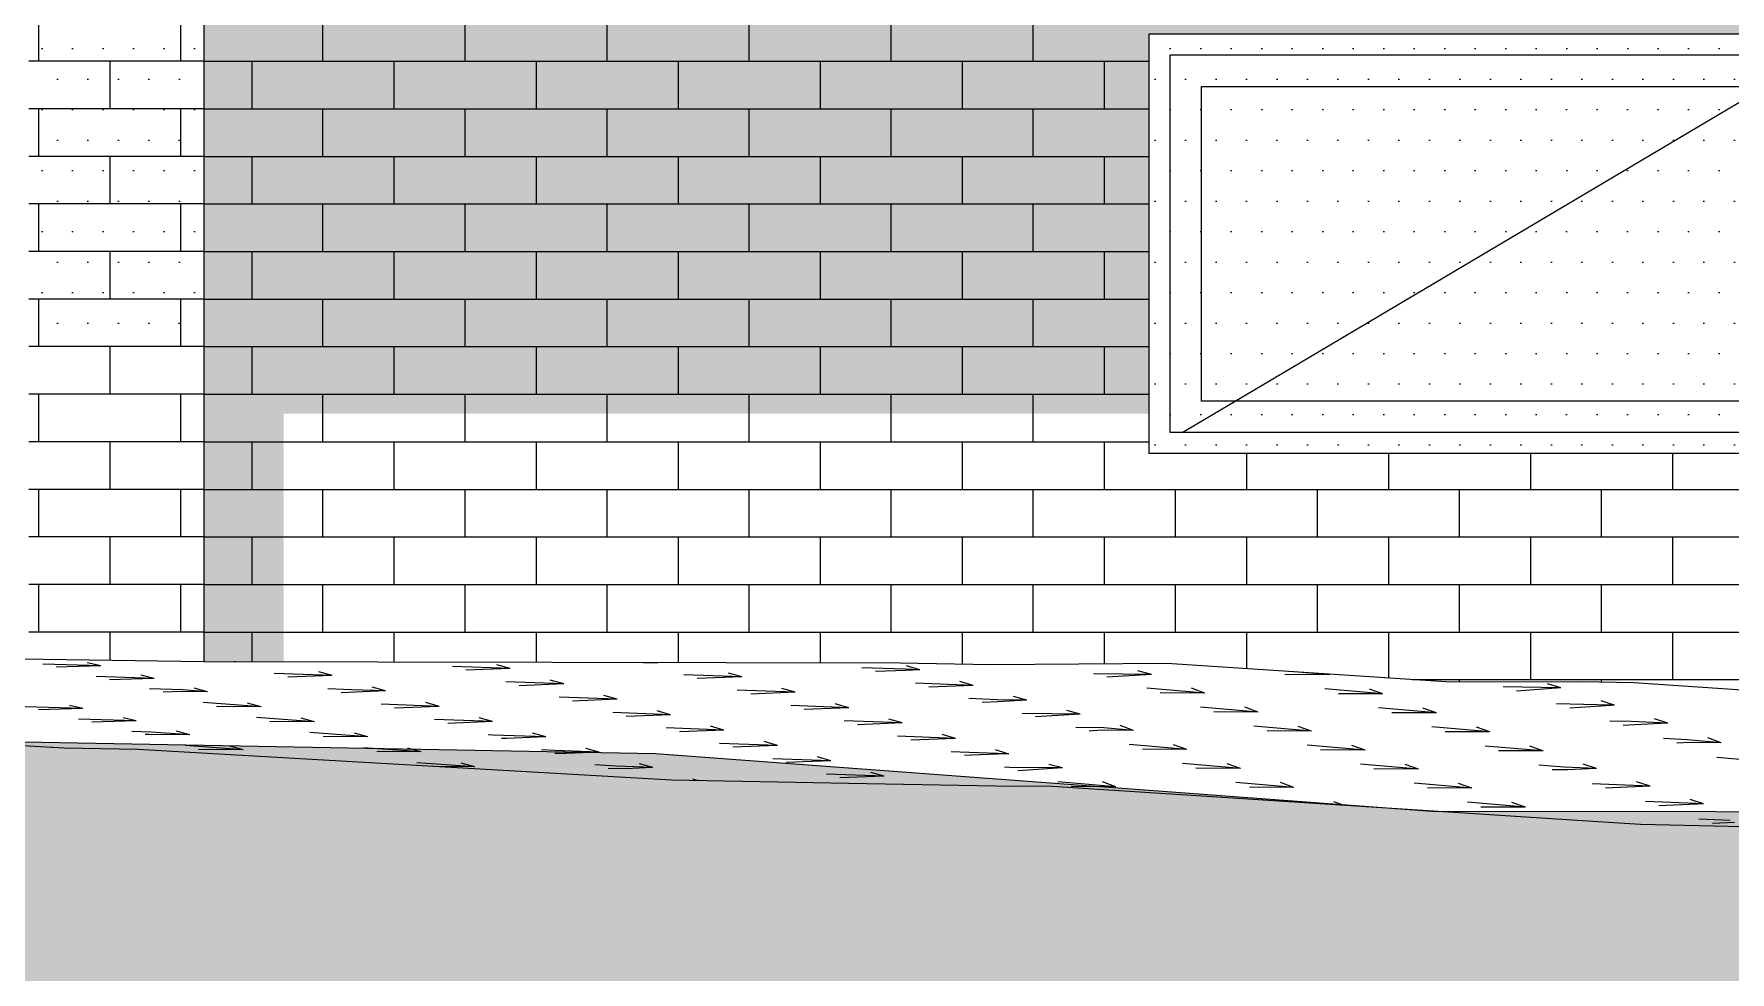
# Model space of a CAD drawing. Header units: metres. Extents: x -111189 to -108577, y -72951 to -72647.
# Drawn here: x -108850.779 to -108848.355, y -72948.398 to -72947.056 of the extents above; entities that cross this region are included whole.
import ezdxf

# ---------------------------------------------------------------- set-up
doc = ezdxf.new("R2010")
doc.units = ezdxf.units.M
doc.header["$MEASUREMENT"] = 0
doc.layers.add('00 - DESENHO 2D', color=7, linetype='Continuous')
doc.layers.add('01 - TERRENO PROPOSTO', color=7, linetype='Continuous')
pattern_1 = [(360, (-108689.58989, -72946.075524), (0.021783658, 0.043567315), [0, -0.043567315])]

# ---------------------------------------------------------------- blocks, each defined once
blk = doc.blocks.new('*X1714', base_point=(-108689.5899, -72946.0755))
at = {"color": 254, "linetype": 'Continuous', "lineweight": 13}
for p, q in [((-108850.7719, -72946.5515), (-108850.7719, -72946.4956)), ((-108850.5689, -72946.5515), (-108850.5689, -72946.4956)), ((-108850.7719, -72946.5515), (-108850.786, -72946.5515)), ((-108850.5689, -72946.5515), (-108850.7719, -72946.5515)), ((-108850.6704, -72946.5515), (-108850.6704, -72946.6195)), ((-108850.536, -72946.5515), (-108850.5689, -72946.5515)), ((-108850.7719, -72946.6195), (-108850.786, -72946.6195)), ((-108850.5689, -72946.6195), (-108850.7719, -72946.6195)), ((-108850.7719, -72946.6875), (-108850.7719, -72946.6195)), ((-108850.536, -72946.6195), (-108850.5689, -72946.6195)), ((-108850.5689, -72946.6875), (-108850.5689, -72946.6195)), ((-108850.7719, -72946.6875), (-108850.786, -72946.6875)), ((-108850.5689, -72946.6875), (-108850.7719, -72946.6875)), ((-108850.6704, -72946.6875), (-108850.6704, -72946.7555)), ((-108850.536, -72946.6875), (-108850.5689, -72946.6875)), ((-108850.7719, -72946.7555), (-108850.786, -72946.7555)), ((-108850.5689, -72946.7555), (-108850.7719, -72946.7555)), ((-108850.7719, -72946.8235), (-108850.7719, -72946.7555)), ((-108850.536, -72946.7555), (-108850.5689, -72946.7555)), ((-108850.5689, -72946.8235), (-108850.5689, -72946.7555)), ((-108850.7719, -72946.8235), (-108850.786, -72946.8235)), ((-108850.5689, -72946.8235), (-108850.7719, -72946.8235)), ((-108850.6704, -72946.8235), (-108850.6704, -72946.8915)), ((-108850.536, -72946.8235), (-108850.5689, -72946.8235)), ((-108850.7719, -72946.8915), (-108850.786, -72946.8915)), ((-108850.5689, -72946.8915), (-108850.7719, -72946.8915)), ((-108850.7719, -72946.9595), (-108850.7719, -72946.8915)), ((-108850.536, -72946.8915), (-108850.5689, -72946.8915)), ((-108850.5689, -72946.9595), (-108850.5689, -72946.8915)), ((-108850.7719, -72946.9595), (-108850.786, -72946.9595)), ((-108850.5689, -72946.9595), (-108850.7719, -72946.9595)), ((-108850.6704, -72946.9595), (-108850.6704, -72947.0275)), ((-108850.536, -72946.9595), (-108850.5689, -72946.9595)), ((-108850.7719, -72947.0275), (-108850.786, -72947.0275)), ((-108850.5689, -72947.0275), (-108850.7719, -72947.0275)), ((-108850.7719, -72947.0955), (-108850.7719, -72947.0275)), ((-108850.536, -72947.0275), (-108850.5689, -72947.0275)), ((-108850.5689, -72947.0955), (-108850.5689, -72947.0275)), ((-108850.7719, -72947.0955), (-108850.786, -72947.0955)), ((-108850.5689, -72947.0955), (-108850.7719, -72947.0955)), ((-108850.6704, -72947.0955), (-108850.6704, -72947.1635)), ((-108850.536, -72947.0955), (-108850.5689, -72947.0955)), ((-108850.7719, -72947.1635), (-108850.786, -72947.1635)), ((-108850.5689, -72947.1635), (-108850.7719, -72947.1635)), ((-108850.7719, -72947.2315), (-108850.7719, -72947.1635)), ((-108850.536, -72947.1635), (-108850.5689, -72947.1635)), ((-108850.5689, -72947.2315), (-108850.5689, -72947.1635)), ((-108850.7719, -72947.2315), (-108850.786, -72947.2315)), ((-108850.5689, -72947.2315), (-108850.7719, -72947.2315)), ((-108850.6704, -72947.2315), (-108850.6704, -72947.2995)), ((-108850.536, -72947.2315), (-108850.5689, -72947.2315)), ((-108850.7719, -72947.2995), (-108850.786, -72947.2995)), ((-108850.5689, -72947.2995), (-108850.7719, -72947.2995)), ((-108850.7719, -72947.3675), (-108850.7719, -72947.2995)), ((-108850.536, -72947.2995), (-108850.5689, -72947.2995)), ((-108850.5689, -72947.3675), (-108850.5689, -72947.2995)), ((-108850.7719, -72947.3675), (-108850.786, -72947.3675)), ((-108850.5689, -72947.3675), (-108850.7719, -72947.3675)), ((-108850.6704, -72947.3675), (-108850.6704, -72947.4355)), ((-108850.536, -72947.3675), (-108850.5689, -72947.3675)), ((-108850.7719, -72947.4355), (-108850.786, -72947.4355)), ((-108850.5689, -72947.4355), (-108850.7719, -72947.4355)), ((-108850.7719, -72947.5035), (-108850.7719, -72947.4355)), ((-108850.536, -72947.4355), (-108850.5689, -72947.4355)), ((-108850.5689, -72947.5035), (-108850.5689, -72947.4355)), ((-108850.7719, -72947.5035), (-108850.786, -72947.5035)), ((-108850.5689, -72947.5035), (-108850.7719, -72947.5035)), ((-108850.6704, -72947.5035), (-108850.6704, -72947.5715)), ((-108850.536, -72947.5035), (-108850.5689, -72947.5035)), ((-108850.7719, -72947.5715), (-108850.786, -72947.5715)), ((-108850.5689, -72947.5715), (-108850.7719, -72947.5715)), ((-108850.7719, -72947.6395), (-108850.7719, -72947.5715)), ((-108850.536, -72947.5715), (-108850.5689, -72947.5715)), ((-108850.5689, -72947.6395), (-108850.5689, -72947.5715)), ((-108850.7719, -72947.6395), (-108850.786, -72947.6395)), ((-108850.5689, -72947.6395), (-108850.7719, -72947.6395)), ((-108850.6704, -72947.6395), (-108850.6704, -72947.7075)), ((-108850.536, -72947.6395), (-108850.5689, -72947.6395)), ((-108850.7719, -72947.7075), (-108850.786, -72947.7075)), ((-108850.5689, -72947.7075), (-108850.7719, -72947.7075)), ((-108850.7719, -72947.7755), (-108850.7719, -72947.7075)), ((-108850.536, -72947.7075), (-108850.5689, -72947.7075)), ((-108850.5689, -72947.7755), (-108850.5689, -72947.7075)), ((-108850.7719, -72947.7755), (-108850.786, -72947.7755)), ((-108850.5689, -72947.7755), (-108850.7719, -72947.7755)), ((-108850.6704, -72947.7755), (-108850.6704, -72947.8435)), ((-108850.536, -72947.7755), (-108850.5689, -72947.7755)), ((-108850.7719, -72947.8435), (-108850.786, -72947.8435)), ((-108850.5689, -72947.8435), (-108850.7719, -72947.8435)), ((-108850.7719, -72947.9115), (-108850.7719, -72947.8435)), ((-108850.536, -72947.8435), (-108850.5689, -72947.8435)), ((-108850.5689, -72947.9115), (-108850.5689, -72947.8435)), ((-108850.7719, -72947.9115), (-108850.786, -72947.9115)), ((-108850.5689, -72947.9115), (-108850.7719, -72947.9115)), ((-108850.6704, -72947.9115), (-108850.6704, -72947.952)), ((-108850.536, -72947.9115), (-108850.5689, -72947.9115))]:
    blk.add_line(p, q, dxfattribs=at)
blk = doc.blocks.new('Corte Elem_1051_1', base_point=(-108689.5899, -72946.0755))
at = {"linetype": 'Continuous', "lineweight": 13}
h = blk.add_hatch(dxfattribs=at)
h.set_pattern_fill('DOTS_0001', color=251, style=0, pattern_type=2)
h.set_pattern_definition(pattern_1)
h.paths.add_polyline_path([(-108850.786, -72946.4956), (-108850.786, -72947.4731), (-108850.536, -72947.4731), (-108850.536, -72946.4956)])
at = {"color": 7, "linetype": 'Continuous', "lineweight": 13}
blk.add_line((-108850.536, -72946.4956), (-108850.536, -72947.9541), dxfattribs=at)
at = {"lineweight": 0}
blk.add_blockref('*X1714', (-108689.5899, -72946.0755), dxfattribs=at)
blk = doc.blocks.new('Corte Elem_1298_1', base_point=(-108689.5899, -72946.0755))
at = {"layer": '01 - TERRENO PROPOSTO', "color": 7, "linetype": 'Continuous', "lineweight": 13}
for p, q in [((-108850.536, -72947.9541), (-108850.9323, -72947.948)), ((-108850.6835, -72947.96), (-108850.7662, -72947.9575)), ((-108850.6835, -72947.96), (-108850.7026, -72947.9556)), ((-108849.5411, -72947.956), (-108850.536, -72947.9541)), ((-108850.4903, -72947.9542), (-108850.4926, -72947.9542)), ((-108850.0982, -72947.9637), (-108850.1173, -72947.9582)), ((-108849.8875, -72947.9553), (-108849.9074, -72947.9561)), ((-108849.4114, -72947.9585), (-108849.5411, -72947.956)), ((-108849.1603, -72947.9564), (-108849.4114, -72947.9585)), ((-108848.7542, -72947.9832), (-108849.1603, -72947.9564)), ((-108850.6835, -72947.96), (-108850.7471, -72947.9619)), ((-108850.6071, -72947.9777), (-108850.6898, -72947.9752)), ((-108850.6071, -72947.9777), (-108850.6707, -72947.9796)), ((-108850.6071, -72947.9777), (-108850.6262, -72947.9733)), ((-108850.3527, -72947.9737), (-108850.4354, -72947.9707)), ((-108850.3527, -72947.9737), (-108850.4163, -72947.9762)), ((-108850.3527, -72947.9737), (-108850.3718, -72947.9682)), ((-108850.0982, -72947.9637), (-108850.1809, -72947.9607)), ((-108850.0982, -72947.9637), (-108850.1618, -72947.9662)), ((-108850.0219, -72947.9856), (-108850.1046, -72947.9827)), ((-108850.0219, -72947.9856), (-108850.041, -72947.9801)), ((-108849.7674, -72947.9756), (-108849.8501, -72947.9726)), ((-108849.7674, -72947.9756), (-108849.831, -72947.9781)), ((-108849.7674, -72947.9756), (-108849.7865, -72947.9701)), ((-108849.5344, -72947.9647), (-108849.5957, -72947.9625)), ((-108849.5332, -72947.9663), (-108849.5766, -72947.968)), ((-108849.513, -72947.9656), (-108849.5344, -72947.9647)), ((-108849.513, -72947.9656), (-108849.5332, -72947.9663)), ((-108849.513, -72947.9656), (-108849.5321, -72947.96)), ((-108849.4366, -72947.9877), (-108849.4557, -72947.9822)), ((-108849.1822, -72947.972), (-108849.2649, -72947.9711)), ((-108849.1822, -72947.972), (-108849.2458, -72947.9761)), ((-108849.1822, -72947.972), (-108849.2013, -72947.967)), ((-108848.9277, -72947.9727), (-108848.9913, -72947.9724)), ((-108848.9277, -72947.9727), (-108848.9777, -72947.9684)), ((-108848.9277, -72947.9727), (-108848.9312, -72947.9715)), ((-108848.5672, -72947.9826), (-108848.7542, -72947.9832)), ((-108848.4927, -72947.9843), (-108848.5672, -72947.9826)), ((-108850.5663, -72947.9943), (-108850.6135, -72947.9929)), ((-108850.568, -72947.9965), (-108850.5944, -72947.9973)), ((-108850.5308, -72947.9969), (-108850.568, -72947.9965)), ((-108850.5308, -72947.9969), (-108850.5663, -72947.9943)), ((-108850.5308, -72947.9969), (-108850.5499, -72947.9916)), ((-108850.325, -72947.9939), (-108850.359, -72947.9927)), ((-108850.3089, -72947.997), (-108850.34, -72947.9982)), ((-108850.2763, -72947.9957), (-108850.325, -72947.9939)), ((-108850.2763, -72947.9957), (-108850.3089, -72947.997)), ((-108850.2763, -72947.9957), (-108850.2954, -72947.9902)), ((-108850.0219, -72947.9856), (-108850.0855, -72947.9882)), ((-108849.9455, -72948.0076), (-108850.0282, -72948.0046)), ((-108849.9455, -72948.0076), (-108850.0092, -72948.0101)), ((-108849.9455, -72948.0076), (-108849.9646, -72948.0021)), ((-108849.6911, -72947.9976), (-108849.7738, -72947.9946)), ((-108849.6911, -72947.9976), (-108849.7547, -72948.0001)), ((-108849.6911, -72947.9976), (-108849.7102, -72947.9921)), ((-108849.5191, -72947.9845), (-108849.5193, -72947.9845)), ((-108849.4366, -72947.9877), (-108849.5191, -72947.9845)), ((-108849.4366, -72947.9877), (-108849.5003, -72947.9901)), ((-108849.4024, -72948.0082), (-108849.443, -72948.0067)), ((-108849.3603, -72948.0087), (-108849.3794, -72948.0037)), ((-108849.1058, -72947.9987), (-108849.1885, -72947.9916)), ((-108849.1058, -72947.9987), (-108849.1695, -72947.9984)), ((-108849.1058, -72947.9987), (-108849.1249, -72947.9919)), ((-108848.8514, -72947.9999), (-108848.9341, -72947.9928)), ((-108848.8514, -72947.9999), (-108848.915, -72947.9996)), ((-108848.8514, -72947.9999), (-108848.8705, -72947.9931)), ((-108848.5969, -72947.9914), (-108848.6796, -72947.9897)), ((-108848.5969, -72947.9914), (-108848.6606, -72947.9959)), ((-108848.5969, -72947.9914), (-108848.616, -72947.9853)), ((-108848.2247, -72948.0021), (-108848.4927, -72947.9843)), ((-108850.7089, -72948.0207), (-108850.7916, -72948.0182)), ((-108850.7089, -72948.0207), (-108850.7725, -72948.0226)), ((-108850.7089, -72948.0207), (-108850.728, -72948.0163)), ((-108850.4544, -72948.0184), (-108850.5371, -72948.0123)), ((-108850.4544, -72948.0184), (-108850.5181, -72948.0177)), ((-108850.4544, -72948.0184), (-108850.4735, -72948.013)), ((-108850.2, -72948.0177), (-108850.2827, -72948.0146)), ((-108850.2, -72948.0177), (-108850.2636, -72948.0201)), ((-108850.2011, -72948.0174), (-108850.2191, -72948.0122)), ((-108850.2, -72948.0177), (-108850.2011, -72948.0174)), ((-108849.8692, -72948.0296), (-108849.9519, -72948.0266)), ((-108849.8692, -72948.0296), (-108849.9328, -72948.0321)), ((-108849.8692, -72948.0296), (-108849.8883, -72948.0241)), ((-108849.6147, -72948.0196), (-108849.6974, -72948.0166)), ((-108849.6147, -72948.0196), (-108849.6784, -72948.0221)), ((-108849.6147, -72948.0196), (-108849.6338, -72948.0141)), ((-108849.4018, -72948.0114), (-108849.4239, -72948.0122)), ((-108849.3603, -72948.0087), (-108849.4024, -72948.0082)), ((-108849.3603, -72948.0087), (-108849.4018, -72948.0114)), ((-108849.284, -72948.0288), (-108849.3667, -72948.0279)), ((-108849.284, -72948.0288), (-108849.3476, -72948.0329)), ((-108849.284, -72948.0288), (-108849.303, -72948.0238)), ((-108849.0295, -72948.0259), (-108849.1122, -72948.0188)), ((-108849.0295, -72948.0259), (-108849.0931, -72948.0256)), ((-108849.0295, -72948.0259), (-108849.0486, -72948.0191)), ((-108848.775, -72948.0271), (-108848.8577, -72948.02)), ((-108848.775, -72948.0271), (-108848.8387, -72948.0268)), ((-108848.775, -72948.0271), (-108848.7941, -72948.0203)), ((-108848.526, -72948.0159), (-108848.6033, -72948.0143)), ((-108848.5254, -72948.0163), (-108848.5842, -72948.0205)), ((-108848.5293, -72948.0132), (-108848.5397, -72948.0099)), ((-108848.5206, -72948.0161), (-108848.5293, -72948.0132)), ((-108848.5206, -72948.0161), (-108848.526, -72948.0159)), ((-108848.5206, -72948.0161), (-108848.5254, -72948.0163)), ((-108850.6326, -72948.0384), (-108850.7153, -72948.0359)), ((-108850.6326, -72948.0384), (-108850.6962, -72948.0403)), ((-108850.6326, -72948.0384), (-108850.6516, -72948.034)), ((-108850.6116, -72948.0544), (-108850.6389, -72948.0536)), ((-108850.5562, -72948.0585), (-108850.6116, -72948.0544)), ((-108850.5562, -72948.0585), (-108850.5753, -72948.0531)), ((-108850.3781, -72948.0399), (-108850.4608, -72948.0338)), ((-108850.3781, -72948.0399), (-108850.4417, -72948.0392)), ((-108850.3781, -72948.0399), (-108850.3972, -72948.0345)), ((-108850.3018, -72948.0614), (-108850.3845, -72948.0553)), ((-108850.3018, -72948.0614), (-108850.3209, -72948.056)), ((-108850.1237, -72948.0396), (-108850.2064, -72948.0365)), ((-108850.1237, -72948.0396), (-108850.1873, -72948.042)), ((-108850.1237, -72948.0396), (-108850.1427, -72948.0341)), ((-108850.0473, -72948.0615), (-108850.0664, -72948.056)), ((-108849.7929, -72948.0516), (-108849.8756, -72948.0486)), ((-108849.7929, -72948.0516), (-108849.8565, -72948.0541)), ((-108849.7929, -72948.0516), (-108849.8119, -72948.0461)), ((-108849.5384, -72948.0415), (-108849.6211, -72948.0386)), ((-108849.5384, -72948.0415), (-108849.602, -72948.0441)), ((-108849.5384, -72948.0415), (-108849.5575, -72948.036)), ((-108849.25, -72948.0485), (-108849.2903, -72948.048)), ((-108849.2533, -72948.0519), (-108849.2712, -72948.053)), ((-108849.2076, -72948.0521), (-108849.2533, -72948.0519)), ((-108849.2076, -72948.0521), (-108849.25, -72948.0485)), ((-108849.2076, -72948.0521), (-108849.2267, -72948.0453)), ((-108848.9532, -72948.0531), (-108849.0359, -72948.046)), ((-108848.9532, -72948.0531), (-108849.0168, -72948.0528)), ((-108848.9532, -72948.0531), (-108848.9722, -72948.0463)), ((-108848.6987, -72948.0543), (-108848.7814, -72948.0472)), ((-108848.6987, -72948.0543), (-108848.7623, -72948.054)), ((-108848.6987, -72948.0543), (-108848.7178, -72948.0475)), ((-108848.4967, -72948.0395), (-108848.527, -72948.0389)), ((-108848.4913, -72948.0439), (-108848.5079, -72948.0451)), ((-108848.4443, -72948.0419), (-108848.4967, -72948.0395)), ((-108848.4443, -72948.0419), (-108848.4913, -72948.0439)), ((-108848.4443, -72948.0419), (-108848.4633, -72948.0354)), ((-108850.7518, -72948.0767), (-108850.7534, -72948.0763)), ((-108850.6141, -72948.0578), (-108850.6198, -72948.058)), ((-108850.5562, -72948.0585), (-108850.6141, -72948.0578)), ((-108850.4799, -72948.08), (-108850.5626, -72948.0739)), ((-108850.4799, -72948.08), (-108850.5435, -72948.0793)), ((-108850.4799, -72948.08), (-108850.499, -72948.0746)), ((-108850.3018, -72948.0614), (-108850.3654, -72948.0607)), ((-108850.2254, -72948.0829), (-108850.3081, -72948.0768)), ((-108850.2254, -72948.0829), (-108850.2445, -72948.0775)), ((-108850.1233, -72948.0587), (-108850.13, -72948.0582)), ((-108850.0473, -72948.0615), (-108850.1233, -72948.0587)), ((-108850.1037, -72948.0636), (-108850.1109, -72948.0635)), ((-108850.0473, -72948.0615), (-108850.1037, -72948.0636)), ((-108850.0351, -72948.081), (-108850.0537, -72948.0797)), ((-108849.971, -72948.0834), (-108849.9901, -72948.078)), ((-108849.7165, -72948.0736), (-108849.7992, -72948.0706)), ((-108849.7165, -72948.0736), (-108849.7801, -72948.0761)), ((-108849.7165, -72948.0736), (-108849.7356, -72948.0681)), ((-108849.4621, -72948.0635), (-108849.5448, -72948.0605)), ((-108849.4621, -72948.0635), (-108849.5257, -72948.066)), ((-108849.4621, -72948.0635), (-108849.4811, -72948.058)), ((-108849.3885, -72948.0849), (-108849.4048, -72948.0801)), ((-108849.1313, -72948.0793), (-108849.214, -72948.0722)), ((-108849.1313, -72948.0793), (-108849.1949, -72948.079)), ((-108849.1313, -72948.0793), (-108849.1504, -72948.0725)), ((-108848.8768, -72948.0803), (-108848.9595, -72948.0732)), ((-108848.8768, -72948.0803), (-108848.9404, -72948.08)), ((-108848.8768, -72948.0803), (-108848.8959, -72948.0735)), ((-108848.6235, -72948.0814), (-108848.7051, -72948.0744)), ((-108848.6243, -72948.0808), (-108848.6414, -72948.0747)), ((-108848.4167, -72948.0654), (-108848.4506, -72948.0639)), ((-108848.4129, -72948.0696), (-108848.4315, -72948.0704)), ((-108848.3679, -72948.0697), (-108848.4167, -72948.0654)), ((-108848.3679, -72948.0697), (-108848.4129, -72948.0696)), ((-108848.3679, -72948.0697), (-108848.387, -72948.0627)), ((-108850.2254, -72948.0829), (-108850.289, -72948.0821)), ((-108850.1491, -72948.1044), (-108850.2318, -72948.0983)), ((-108850.1491, -72948.1044), (-108850.2085, -72948.1037)), ((-108850.1491, -72948.1044), (-108850.1682, -72948.099)), ((-108849.971, -72948.0834), (-108850.0351, -72948.081)), ((-108850.0186, -72948.0852), (-108850.0346, -72948.085)), ((-108849.971, -72948.0834), (-108850.0186, -72948.0852)), ((-108849.9469, -72948.1034), (-108849.9773, -72948.1011)), ((-108849.8946, -72948.1053), (-108849.9469, -72948.1034)), ((-108849.8946, -72948.1053), (-108849.9137, -72948.0999)), ((-108849.6402, -72948.0956), (-108849.7229, -72948.0926)), ((-108849.6402, -72948.0956), (-108849.7038, -72948.0981)), ((-108849.6402, -72948.0956), (-108849.6593, -72948.0901)), ((-108849.4425, -72948.0835), (-108849.4684, -72948.0825)), ((-108849.4392, -72948.0876), (-108849.4493, -72948.088)), ((-108849.3884, -72948.0856), (-108849.4425, -72948.0835)), ((-108849.3883, -72948.0858), (-108849.4392, -72948.0876)), ((-108849.3849, -72948.1049), (-108849.3921, -72948.1046)), ((-108849.3857, -72948.0856), (-108849.3885, -72948.0849)), ((-108849.3857, -72948.0856), (-108849.3884, -72948.0856)), ((-108849.3857, -72948.0856), (-108849.3883, -72948.0858)), ((-108849.3094, -72948.1057), (-108849.3849, -72948.1049)), ((-108849.3094, -72948.1057), (-108849.3285, -72948.1007)), ((-108849.0549, -72948.1065), (-108849.1376, -72948.0994)), ((-108849.0549, -72948.1065), (-108849.074, -72948.0997)), ((-108848.8005, -72948.1075), (-108848.8832, -72948.1004)), ((-108848.8005, -72948.1075), (-108848.8196, -72948.1007)), ((-108848.6234, -72948.0815), (-108848.686, -72948.0812)), ((-108848.5926, -72948.1047), (-108848.6287, -72948.1016)), ((-108848.6224, -72948.0815), (-108848.6243, -72948.0808)), ((-108848.6224, -72948.0815), (-108848.6235, -72948.0814)), ((-108848.6224, -72948.0815), (-108848.6234, -72948.0815)), ((-108848.546, -72948.1067), (-108848.5926, -72948.1047)), ((-108848.546, -72948.1067), (-108848.5651, -72948.1004)), ((-108848.2916, -72948.0978), (-108848.3743, -72948.0906)), ((-108849.9334, -72948.1068), (-108849.9582, -72948.1065)), ((-108849.8946, -72948.1053), (-108849.9334, -72948.1068)), ((-108849.8291, -72948.1242), (-108849.8374, -72948.1218)), ((-108849.5638, -72948.1176), (-108849.6465, -72948.1146)), ((-108849.5638, -72948.1176), (-108849.6274, -72948.1201)), ((-108849.5638, -72948.1176), (-108849.5829, -72948.1121)), ((-108849.3094, -72948.1057), (-108849.373, -72948.1098)), ((-108849.233, -72948.1326), (-108849.3157, -72948.1256)), ((-108849.233, -72948.1326), (-108849.2521, -72948.1258)), ((-108849.0549, -72948.1065), (-108849.1185, -72948.1062)), ((-108848.9786, -72948.1336), (-108849.0613, -72948.1266)), ((-108848.9786, -72948.1336), (-108848.9977, -72948.1268)), ((-108848.8005, -72948.1075), (-108848.8641, -72948.1072)), ((-108848.7241, -72948.1347), (-108848.8068, -72948.1276)), ((-108848.7241, -72948.1347), (-108848.7432, -72948.1279)), ((-108848.5875, -72948.1085), (-108848.6096, -72948.1084)), ((-108848.546, -72948.1067), (-108848.5875, -72948.1085)), ((-108848.4697, -72948.1319), (-108848.5524, -72948.1284)), ((-108848.4697, -72948.1319), (-108848.4888, -72948.1256)), ((-108849.233, -72948.1326), (-108849.2966, -72948.1324)), ((-108848.9786, -72948.1336), (-108849.0422, -72948.1334)), ((-108848.7241, -72948.1347), (-108848.7877, -72948.1344)), ((-108848.4697, -72948.1319), (-108848.5333, -72948.1347)), ((-108848.3933, -72948.1569), (-108848.4124, -72948.1508)), ((-108848.9618, -72948.1558), (-108848.9849, -72948.1538)), ((-108848.9064, -72948.1594), (-108848.9213, -72948.154)), ((-108848.6478, -72948.1619), (-108848.7305, -72948.1548)), ((-108848.6478, -72948.1619), (-108848.7114, -72948.1616)), ((-108848.6478, -72948.1619), (-108848.6669, -72948.1551)), ((-108848.4038, -72948.1567), (-108848.476, -72948.1536)), ((-108848.4021, -72948.1575), (-108848.4569, -72948.1599)), ((-108848.3933, -72948.1569), (-108848.4038, -72948.1567)), ((-108848.3933, -72948.1569), (-108848.4021, -72948.1575)), ((-108848.3553, -72948.1807), (-108848.3997, -72948.1788)), ((-108848.3492, -72948.1838), (-108848.3806, -72948.1851))]:
    blk.add_line(p, q, dxfattribs=at)
at = {"layer": '01 - TERRENO PROPOSTO', "color": 7, "linetype": 'Continuous', "lineweight": 20, "flags": 128}
blk.add_lwpolyline([(-108848.3368, -72948.1899), (-108848.4834, -72948.1868), (-108848.5441, -72948.1828), (-108849.3312, -72948.1318), (-108849.3799, -72948.1322), (-108849.4051, -72948.1317), (-108849.6151, -72948.1282), (-108849.8678, -72948.1234), (-108850.6302, -72948.0792), (-108850.7356, -72948.0776), (-108850.8461, -72948.0713)], dxfattribs=at)
blk = doc.blocks.new('*X1972', base_point=(-108689.5899, -72946.0755))
at = {"color": 254, "linetype": 'Continuous', "lineweight": 13}
for p, q in [((-108850.3659, -72947.0955), (-108850.3659, -72947.0275)), ((-108850.1629, -72947.0955), (-108850.1629, -72947.0275)), ((-108849.9599, -72947.0955), (-108849.9599, -72947.0275)), ((-108849.7569, -72947.0955), (-108849.7569, -72947.0275)), ((-108849.5539, -72947.0955), (-108849.5539, -72947.0275)), ((-108849.3509, -72947.0955), (-108849.3509, -72947.0275)), ((-108850.536, -72947.0955), (-108850.3659, -72947.0955)), ((-108850.4674, -72947.0955), (-108850.4674, -72947.1635)), ((-108850.3659, -72947.0955), (-108850.1629, -72947.0955)), ((-108850.2644, -72947.0955), (-108850.2644, -72947.1635)), ((-108850.1629, -72947.0955), (-108849.9599, -72947.0955)), ((-108850.0614, -72947.0955), (-108850.0614, -72947.1635)), ((-108849.9599, -72947.0955), (-108849.7569, -72947.0955)), ((-108849.8584, -72947.0955), (-108849.8584, -72947.1635)), ((-108849.7569, -72947.0955), (-108849.5539, -72947.0955)), ((-108849.6554, -72947.0955), (-108849.6554, -72947.1635)), ((-108849.5539, -72947.0955), (-108849.3509, -72947.0955)), ((-108849.4524, -72947.0955), (-108849.4524, -72947.1635)), ((-108849.3509, -72947.0955), (-108849.1854, -72947.0955)), ((-108849.2494, -72947.0955), (-108849.2494, -72947.1635)), ((-108850.536, -72947.1635), (-108850.3659, -72947.1635)), ((-108850.3659, -72947.1635), (-108850.1629, -72947.1635)), ((-108850.3659, -72947.2315), (-108850.3659, -72947.1635)), ((-108850.1629, -72947.1635), (-108849.9599, -72947.1635)), ((-108850.1629, -72947.2315), (-108850.1629, -72947.1635)), ((-108849.9599, -72947.1635), (-108849.7569, -72947.1635)), ((-108849.9599, -72947.2315), (-108849.9599, -72947.1635)), ((-108849.7569, -72947.1635), (-108849.5539, -72947.1635)), ((-108849.7569, -72947.2315), (-108849.7569, -72947.1635)), ((-108849.5539, -72947.1635), (-108849.3509, -72947.1635)), ((-108849.5539, -72947.2315), (-108849.5539, -72947.1635)), ((-108849.3509, -72947.1635), (-108849.1854, -72947.1635)), ((-108849.3509, -72947.2315), (-108849.3509, -72947.1635)), ((-108850.536, -72947.2315), (-108850.3659, -72947.2315)), ((-108850.4674, -72947.2315), (-108850.4674, -72947.2995)), ((-108850.3659, -72947.2315), (-108850.1629, -72947.2315)), ((-108850.2644, -72947.2315), (-108850.2644, -72947.2995)), ((-108850.1629, -72947.2315), (-108849.9599, -72947.2315)), ((-108850.0614, -72947.2315), (-108850.0614, -72947.2995)), ((-108849.9599, -72947.2315), (-108849.7569, -72947.2315)), ((-108849.8584, -72947.2315), (-108849.8584, -72947.2995)), ((-108849.7569, -72947.2315), (-108849.5539, -72947.2315)), ((-108849.6554, -72947.2315), (-108849.6554, -72947.2995)), ((-108849.5539, -72947.2315), (-108849.3509, -72947.2315)), ((-108849.4524, -72947.2315), (-108849.4524, -72947.2995)), ((-108849.3509, -72947.2315), (-108849.1854, -72947.2315)), ((-108849.2494, -72947.2315), (-108849.2494, -72947.2995)), ((-108850.536, -72947.2995), (-108850.3659, -72947.2995)), ((-108850.3659, -72947.2995), (-108850.1629, -72947.2995)), ((-108850.3659, -72947.3675), (-108850.3659, -72947.2995)), ((-108850.1629, -72947.2995), (-108849.9599, -72947.2995)), ((-108850.1629, -72947.3675), (-108850.1629, -72947.2995)), ((-108849.9599, -72947.2995), (-108849.7569, -72947.2995)), ((-108849.9599, -72947.3675), (-108849.9599, -72947.2995)), ((-108849.7569, -72947.2995), (-108849.5539, -72947.2995)), ((-108849.7569, -72947.3675), (-108849.7569, -72947.2995)), ((-108849.5539, -72947.2995), (-108849.3509, -72947.2995)), ((-108849.5539, -72947.3675), (-108849.5539, -72947.2995)), ((-108849.3509, -72947.2995), (-108849.1854, -72947.2995)), ((-108849.3509, -72947.3675), (-108849.3509, -72947.2995)), ((-108850.536, -72947.3675), (-108850.3659, -72947.3675)), ((-108850.4674, -72947.3675), (-108850.4674, -72947.4355)), ((-108850.3659, -72947.3675), (-108850.1629, -72947.3675)), ((-108850.2644, -72947.3675), (-108850.2644, -72947.4355)), ((-108850.1629, -72947.3675), (-108849.9599, -72947.3675)), ((-108850.0614, -72947.3675), (-108850.0614, -72947.4355)), ((-108849.9599, -72947.3675), (-108849.7569, -72947.3675)), ((-108849.8584, -72947.3675), (-108849.8584, -72947.4355)), ((-108849.7569, -72947.3675), (-108849.5539, -72947.3675)), ((-108849.6554, -72947.3675), (-108849.6554, -72947.4355)), ((-108849.5539, -72947.3675), (-108849.3509, -72947.3675)), ((-108849.4524, -72947.3675), (-108849.4524, -72947.4355)), ((-108849.3509, -72947.3675), (-108849.1854, -72947.3675)), ((-108849.2494, -72947.3675), (-108849.2494, -72947.4355)), ((-108850.536, -72947.4355), (-108850.3659, -72947.4355)), ((-108850.3659, -72947.4355), (-108850.1629, -72947.4355)), ((-108850.3659, -72947.5035), (-108850.3659, -72947.4355)), ((-108850.1629, -72947.4355), (-108849.9599, -72947.4355)), ((-108850.1629, -72947.5035), (-108850.1629, -72947.4355)), ((-108849.9599, -72947.4355), (-108849.7569, -72947.4355)), ((-108849.9599, -72947.5035), (-108849.9599, -72947.4355)), ((-108849.7569, -72947.4355), (-108849.5539, -72947.4355)), ((-108849.7569, -72947.5035), (-108849.7569, -72947.4355)), ((-108849.5539, -72947.4355), (-108849.3509, -72947.4355)), ((-108849.5539, -72947.5035), (-108849.5539, -72947.4355)), ((-108849.3509, -72947.4355), (-108849.1854, -72947.4355)), ((-108849.3509, -72947.5035), (-108849.3509, -72947.4355)), ((-108850.536, -72947.5035), (-108850.3659, -72947.5035)), ((-108850.4674, -72947.5035), (-108850.4674, -72947.5715)), ((-108850.3659, -72947.5035), (-108850.1629, -72947.5035)), ((-108850.2644, -72947.5035), (-108850.2644, -72947.5715)), ((-108850.1629, -72947.5035), (-108849.9599, -72947.5035)), ((-108850.0614, -72947.5035), (-108850.0614, -72947.5715)), ((-108849.9599, -72947.5035), (-108849.7569, -72947.5035)), ((-108849.8584, -72947.5035), (-108849.8584, -72947.5715)), ((-108849.7569, -72947.5035), (-108849.5539, -72947.5035)), ((-108849.6554, -72947.5035), (-108849.6554, -72947.5715)), ((-108849.5539, -72947.5035), (-108849.3509, -72947.5035)), ((-108849.4524, -72947.5035), (-108849.4524, -72947.5715)), ((-108849.3509, -72947.5035), (-108849.1854, -72947.5035)), ((-108849.2494, -72947.5035), (-108849.2494, -72947.5715)), ((-108850.536, -72947.5715), (-108850.3659, -72947.5715)), ((-108850.3659, -72947.5715), (-108850.1629, -72947.5715)), ((-108850.3659, -72947.6395), (-108850.3659, -72947.5715)), ((-108850.1629, -72947.5715), (-108849.9599, -72947.5715)), ((-108850.1629, -72947.6395), (-108850.1629, -72947.5715)), ((-108849.9599, -72947.5715), (-108849.7569, -72947.5715)), ((-108849.9599, -72947.6395), (-108849.9599, -72947.5715)), ((-108849.7569, -72947.5715), (-108849.5539, -72947.5715)), ((-108849.7569, -72947.6395), (-108849.7569, -72947.5715)), ((-108849.5539, -72947.5715), (-108849.3509, -72947.5715)), ((-108849.5539, -72947.6395), (-108849.5539, -72947.5715)), ((-108849.3509, -72947.5715), (-108849.1854, -72947.5715)), ((-108849.3509, -72947.6395), (-108849.3509, -72947.5715)), ((-108850.536, -72947.6395), (-108850.3659, -72947.6395)), ((-108850.4674, -72947.6395), (-108850.4674, -72947.7075)), ((-108850.3659, -72947.6395), (-108850.1629, -72947.6395)), ((-108850.2644, -72947.6395), (-108850.2644, -72947.7075)), ((-108850.1629, -72947.6395), (-108849.9599, -72947.6395)), ((-108850.0614, -72947.6395), (-108850.0614, -72947.7075)), ((-108849.9599, -72947.6395), (-108849.7569, -72947.6395)), ((-108849.8584, -72947.6395), (-108849.8584, -72947.7075)), ((-108849.7569, -72947.6395), (-108849.5539, -72947.6395)), ((-108849.6554, -72947.6395), (-108849.6554, -72947.7075)), ((-108849.5539, -72947.6395), (-108849.3509, -72947.6395)), ((-108849.4524, -72947.6395), (-108849.4524, -72947.7075)), ((-108849.3509, -72947.6395), (-108849.1854, -72947.6395)), ((-108849.2494, -72947.6395), (-108849.2494, -72947.7075)), ((-108849.0464, -72947.6564), (-108849.0464, -72947.7075)), ((-108848.8434, -72947.6564), (-108848.8434, -72947.7075)), ((-108848.6404, -72947.6564), (-108848.6404, -72947.7075)), ((-108848.4374, -72947.6564), (-108848.4374, -72947.7075)), ((-108850.536, -72947.7075), (-108850.3659, -72947.7075)), ((-108850.3659, -72947.7075), (-108850.1629, -72947.7075)), ((-108850.3659, -72947.7755), (-108850.3659, -72947.7075)), ((-108850.1629, -72947.7075), (-108849.9599, -72947.7075)), ((-108850.1629, -72947.7755), (-108850.1629, -72947.7075)), ((-108849.9599, -72947.7075), (-108849.7569, -72947.7075)), ((-108849.9599, -72947.7755), (-108849.9599, -72947.7075)), ((-108849.7569, -72947.7075), (-108849.5539, -72947.7075)), ((-108849.7569, -72947.7755), (-108849.7569, -72947.7075)), ((-108849.5539, -72947.7075), (-108849.3509, -72947.7075)), ((-108849.5539, -72947.7755), (-108849.5539, -72947.7075)), ((-108849.3509, -72947.7075), (-108849.1479, -72947.7075)), ((-108849.3509, -72947.7755), (-108849.3509, -72947.7075)), ((-108849.1479, -72947.7075), (-108848.9449, -72947.7075)), ((-108849.1479, -72947.7755), (-108849.1479, -72947.7075)), ((-108848.9449, -72947.7075), (-108848.7419, -72947.7075)), ((-108848.9449, -72947.7755), (-108848.9449, -72947.7075)), ((-108848.7419, -72947.7075), (-108848.5389, -72947.7075)), ((-108848.7419, -72947.7755), (-108848.7419, -72947.7075)), ((-108848.5389, -72947.7075), (-108848.3359, -72947.7075)), ((-108848.5389, -72947.7755), (-108848.5389, -72947.7075)), ((-108850.536, -72947.7755), (-108850.3659, -72947.7755)), ((-108850.4674, -72947.7755), (-108850.4674, -72947.8435)), ((-108850.3659, -72947.7755), (-108850.1629, -72947.7755)), ((-108850.2644, -72947.7755), (-108850.2644, -72947.8435)), ((-108850.1629, -72947.7755), (-108849.9599, -72947.7755)), ((-108850.0614, -72947.7755), (-108850.0614, -72947.8435)), ((-108849.9599, -72947.7755), (-108849.7569, -72947.7755)), ((-108849.8584, -72947.7755), (-108849.8584, -72947.8435)), ((-108849.7569, -72947.7755), (-108849.5539, -72947.7755)), ((-108849.6554, -72947.7755), (-108849.6554, -72947.8435)), ((-108849.5539, -72947.7755), (-108849.3509, -72947.7755)), ((-108849.4524, -72947.7755), (-108849.4524, -72947.8435)), ((-108849.3509, -72947.7755), (-108849.1479, -72947.7755)), ((-108849.2494, -72947.7755), (-108849.2494, -72947.8435)), ((-108849.1479, -72947.7755), (-108848.9449, -72947.7755)), ((-108849.0464, -72947.7755), (-108849.0464, -72947.8435)), ((-108848.9449, -72947.7755), (-108848.7419, -72947.7755)), ((-108848.8434, -72947.7755), (-108848.8434, -72947.8435)), ((-108848.7419, -72947.7755), (-108848.5389, -72947.7755)), ((-108848.6404, -72947.7755), (-108848.6404, -72947.8435)), ((-108848.5389, -72947.7755), (-108848.3359, -72947.7755)), ((-108848.4374, -72947.7755), (-108848.4374, -72947.8435)), ((-108850.536, -72947.8435), (-108850.3659, -72947.8435)), ((-108850.3659, -72947.8435), (-108850.1629, -72947.8435)), ((-108850.3659, -72947.9115), (-108850.3659, -72947.8435)), ((-108850.1629, -72947.8435), (-108849.9599, -72947.8435)), ((-108850.1629, -72947.9115), (-108850.1629, -72947.8435)), ((-108849.9599, -72947.8435), (-108849.7569, -72947.8435)), ((-108849.9599, -72947.9115), (-108849.9599, -72947.8435)), ((-108849.7569, -72947.8435), (-108849.5539, -72947.8435)), ((-108849.7569, -72947.9115), (-108849.7569, -72947.8435)), ((-108849.5539, -72947.8435), (-108849.3509, -72947.8435)), ((-108849.5539, -72947.9115), (-108849.5539, -72947.8435)), ((-108849.3509, -72947.8435), (-108849.1479, -72947.8435)), ((-108849.3509, -72947.9115), (-108849.3509, -72947.8435)), ((-108849.1479, -72947.8435), (-108848.9449, -72947.8435)), ((-108849.1479, -72947.9115), (-108849.1479, -72947.8435)), ((-108848.9449, -72947.8435), (-108848.7419, -72947.8435)), ((-108848.9449, -72947.9115), (-108848.9449, -72947.8435)), ((-108848.7419, -72947.8435), (-108848.5389, -72947.8435)), ((-108848.7419, -72947.9115), (-108848.7419, -72947.8435)), ((-108848.5389, -72947.8435), (-108848.3359, -72947.8435)), ((-108848.5389, -72947.9115), (-108848.5389, -72947.8435)), ((-108850.536, -72947.9115), (-108850.3659, -72947.9115)), ((-108850.4674, -72947.9115), (-108850.4674, -72947.9542)), ((-108850.3659, -72947.9115), (-108850.1629, -72947.9115)), ((-108850.2644, -72947.9115), (-108850.2644, -72947.9546)), ((-108850.1629, -72947.9115), (-108849.9599, -72947.9115)), ((-108850.0614, -72947.9115), (-108850.0614, -72947.955)), ((-108849.9599, -72947.9115), (-108849.7569, -72947.9115)), ((-108849.8584, -72947.9115), (-108849.8584, -72947.9554)), ((-108849.7569, -72947.9115), (-108849.5539, -72947.9115)), ((-108849.6554, -72947.9115), (-108849.6554, -72947.9558)), ((-108849.5539, -72947.9115), (-108849.3509, -72947.9115)), ((-108849.4524, -72947.9115), (-108849.4524, -72947.9577)), ((-108849.3509, -72947.9115), (-108849.1479, -72947.9115)), ((-108849.2494, -72947.9115), (-108849.2494, -72947.9572)), ((-108849.1479, -72947.9115), (-108848.9449, -72947.9115)), ((-108849.0464, -72947.9115), (-108849.0464, -72947.9639)), ((-108848.9449, -72947.9115), (-108848.7419, -72947.9115)), ((-108848.8434, -72947.9115), (-108848.8434, -72947.9773)), ((-108848.7419, -72947.9115), (-108848.5389, -72947.9115)), ((-108848.6404, -72947.9115), (-108848.6404, -72947.9795)), ((-108848.5389, -72947.9115), (-108848.3359, -72947.9115)), ((-108848.4374, -72947.9115), (-108848.4374, -72947.9795)), ((-108848.8093, -72947.9795), (-108848.7419, -72947.9795)), ((-108848.7419, -72947.9795), (-108848.5389, -72947.9795)), ((-108848.7419, -72947.9831), (-108848.7419, -72947.9795)), ((-108848.5389, -72947.9795), (-108848.3359, -72947.9795)), ((-108848.5389, -72947.9833), (-108848.5389, -72947.9795))]:
    blk.add_line(p, q, dxfattribs=at)
blk = doc.blocks.new('Corte Elem_1301_1', base_point=(-108689.5899, -72946.0755))
at = {"linetype": 'Continuous', "lineweight": 13}
h = blk.add_hatch(dxfattribs=at)
h.set_pattern_fill('DOTS_0001', color=251, style=0, pattern_type=2)
h.set_pattern_definition(pattern_1)
h.paths.add_polyline_path([(-108850.536, -72946.4956), (-108850.536, -72947.9541), (-108850.4218, -72947.9543), (-108850.4218, -72947.5992), (-108849.1854, -72947.5992), (-108849.1854, -72947.0564), (-108847.1865, -72947.0564), (-108847.1865, -72947.1876), (-108845.836, -72947.1876), (-108845.836, -72946.4956)])
at = {"lineweight": 0}
blk.add_blockref('*X1972', (-108689.5899, -72946.0755), dxfattribs=at)
blk = doc.blocks.new('Corte Elem_1426_1', base_point=(-108689.5899, -72946.0755))
at = {"linetype": 'Continuous', "lineweight": 13}
h = blk.add_hatch(dxfattribs=at)
h.set_pattern_fill('DOTS_0001', color=251, style=0, pattern_type=2)
h.set_pattern_definition(pattern_1)
h.paths.add_polyline_path([(-108849.1854, -72947.0564), (-108849.1854, -72947.0864), (-108849.1554, -72947.0864), (-108847.2165, -72947.0864), (-108847.1865, -72947.0864), (-108847.1865, -72947.0564)])
h = blk.add_hatch(dxfattribs=at)
h.set_pattern_fill('DOTS_0001', color=251, style=0, pattern_type=2)
h.set_pattern_definition(pattern_1)
h.paths.add_polyline_path([(-108849.1854, -72947.0864), (-108849.1854, -72947.6264), (-108849.1554, -72947.6264), (-108849.1554, -72947.0864)])
h = blk.add_hatch(dxfattribs=at)
h.set_pattern_fill('DOTS_0001', color=251, style=0, pattern_type=2)
h.set_pattern_definition(pattern_1)
h.paths.add_polyline_path([(-108849.1554, -72947.1314), (-108849.1104, -72947.1314), (-108847.2615, -72947.1314), (-108847.2165, -72947.1314), (-108847.2165, -72947.0864), (-108849.1554, -72947.0864)])
h = blk.add_hatch(dxfattribs=at)
h.set_pattern_fill('DOTS_0001', color=251, style=0, pattern_type=2)
h.set_pattern_definition(pattern_1)
h.paths.add_polyline_path([(-108847.1865, -72947.0864), (-108847.2165, -72947.0864), (-108847.2165, -72947.2648), (-108847.1865, -72947.2648)])
h = blk.add_hatch(dxfattribs=at)
h.set_pattern_fill('DOTS_0001', color=251, style=0, pattern_type=2)
h.set_pattern_definition(pattern_1)
h.paths.add_polyline_path([(-108849.1104, -72947.1314), (-108849.1554, -72947.1314), (-108849.1554, -72947.5814), (-108849.1104, -72947.5814)])
h = blk.add_hatch(dxfattribs=at)
h.set_pattern_fill('DOTS_0001', color=251, style=0, pattern_type=2)
h.set_pattern_definition(pattern_1)
h.paths.add_polyline_path([(-108849.1104, -72947.1314), (-108849.1104, -72947.5814), (-108847.9425, -72947.5814), (-108847.9425, -72947.2905), (-108847.2615, -72947.2905), (-108847.2615, -72947.1314)])
h = blk.add_hatch(dxfattribs=at)
h.set_pattern_fill('DOTS_0001', color=251, style=0, pattern_type=2)
h.set_pattern_definition(pattern_1)
h.paths.add_polyline_path([(-108847.2615, -72947.2828), (-108847.2165, -72947.2828), (-108847.2165, -72947.1314), (-108847.2615, -72947.1314)])
h = blk.add_hatch(dxfattribs=at)
h.set_pattern_fill('DOTS_0001', color=251, style=0, pattern_type=2)
h.set_pattern_definition(pattern_1)
h.paths.add_polyline_path([(-108849.1554, -72947.6264), (-108847.9495, -72947.6264), (-108847.9495, -72947.5814), (-108849.1554, -72947.5814)])
h = blk.add_hatch(dxfattribs=at)
h.set_pattern_fill('DOTS_0001', color=251, style=0, pattern_type=2)
h.set_pattern_definition(pattern_1)
h.paths.add_polyline_path([(-108849.1854, -72947.6264), (-108849.1854, -72947.6564), (-108847.9658, -72947.6564), (-108847.9658, -72947.6264)])
at = {"color": 7, "linetype": 'Continuous', "lineweight": 13}
for p, q in [((-108849.1854, -72947.0564), (-108847.1865, -72947.0564)), ((-108849.1854, -72947.6564), (-108849.1854, -72947.0564)), ((-108847.1865, -72947.0564), (-108847.1865, -72947.6564)), ((-108849.1554, -72947.6264), (-108849.1554, -72947.0864)), ((-108849.1554, -72947.0864), (-108847.2165, -72947.0864)), ((-108848.304, -72947.1314), (-108848.2281, -72947.0864)), ((-108848.068, -72947.1314), (-108848.1438, -72947.0864)), ((-108847.2165, -72947.0864), (-108847.2165, -72947.6264)), ((-108849.1104, -72947.5814), (-108849.1104, -72947.1314)), ((-108849.1104, -72947.1314), (-108847.2615, -72947.1314)), ((-108849.0624, -72947.5814), (-108848.304, -72947.1314)), ((-108847.3095, -72947.5814), (-108848.068, -72947.1314)), ((-108847.2615, -72947.1314), (-108847.2615, -72947.5814)), ((-108849.1383, -72947.6264), (-108849.0624, -72947.5814)), ((-108847.2615, -72947.5814), (-108849.1104, -72947.5814)), ((-108847.2337, -72947.6264), (-108847.3095, -72947.5814)), ((-108847.2165, -72947.6264), (-108849.1554, -72947.6264)), ((-108847.1865, -72947.6564), (-108849.1854, -72947.6564))]:
    blk.add_line(p, q, dxfattribs=at)

msp = doc.modelspace()

# ---------------------------------------------------------------- hatches: boundary and pattern name
at = {"layer": '00 - DESENHO 2D', "linetype": 'Continuous', "lineweight": 13}
msp.add_hatch(color=251, dxfattribs=at).paths.add_polyline_path([(-108861.3903, -72951.1828), (-108861.3888, -72947.92), (-108860.7951, -72947.9203), (-108860.7951, -72946.4203), (-108860.5951, -72946.4203), (-108860.5951, -72948.0253), (-108858.8253, -72948.0125), (-108855.786, -72948.0112), (-108855.786, -72947.9655), (-108855.636, -72947.9655), (-108855.636, -72948.0583), (-108855.4706, -72948.0324), (-108853.38, -72948.0202), (-108851.3362, -72948.0583), (-108849.8907, -72948.0852), (-108848.7814, -72948.1675), (-108846.3426, -72948.1705), (-108844.7581, -72948.2104), (-108843.6782, -72948.2008), (-108842.7876, -72948.2465), (-108841.8742, -72948.2675), (-108840.9839, -72948.2465), (-108840.9839, -72946.7468), (-108840.7818, -72946.7468), (-108840.7818, -72951.1828)])

# ---------------------------------------------------------------- linework, layer by layer
at = {"layer": '00 - DESENHO 2D', "color": 7, "linetype": 'Continuous', "lineweight": 20, "flags": 128}
msp.add_lwpolyline([(-108840.7818, -72951.1828), (-108861.3903, -72951.1828), (-108861.3888, -72947.92), (-108860.7951, -72947.9203), (-108860.7951, -72946.4203), (-108860.5951, -72946.4203), (-108860.5951, -72948.0253), (-108858.8253, -72948.0125), (-108855.786, -72948.0112), (-108855.786, -72947.9655), (-108855.636, -72947.9655), (-108855.636, -72948.0583), (-108855.4706, -72948.0324), (-108853.38, -72948.0202), (-108851.3362, -72948.0583), (-108849.8907, -72948.0852), (-108848.7814, -72948.1675), (-108846.3426, -72948.1705), (-108844.7581, -72948.2104)], dxfattribs=at)

# ---------------------------------------------------------------- block references
at = {"lineweight": 0}
for name in ['Corte Elem_1051_1', 'Corte Elem_1301_1', 'Corte Elem_1426_1']:
    msp.add_blockref(name, (-108689.5899, -72946.0755), dxfattribs=at)
at = {"layer": '01 - TERRENO PROPOSTO', "lineweight": 0}
msp.add_blockref('Corte Elem_1298_1', (-108689.5899, -72946.0755), dxfattribs=at)

doc.saveas('drawing.dxf')
